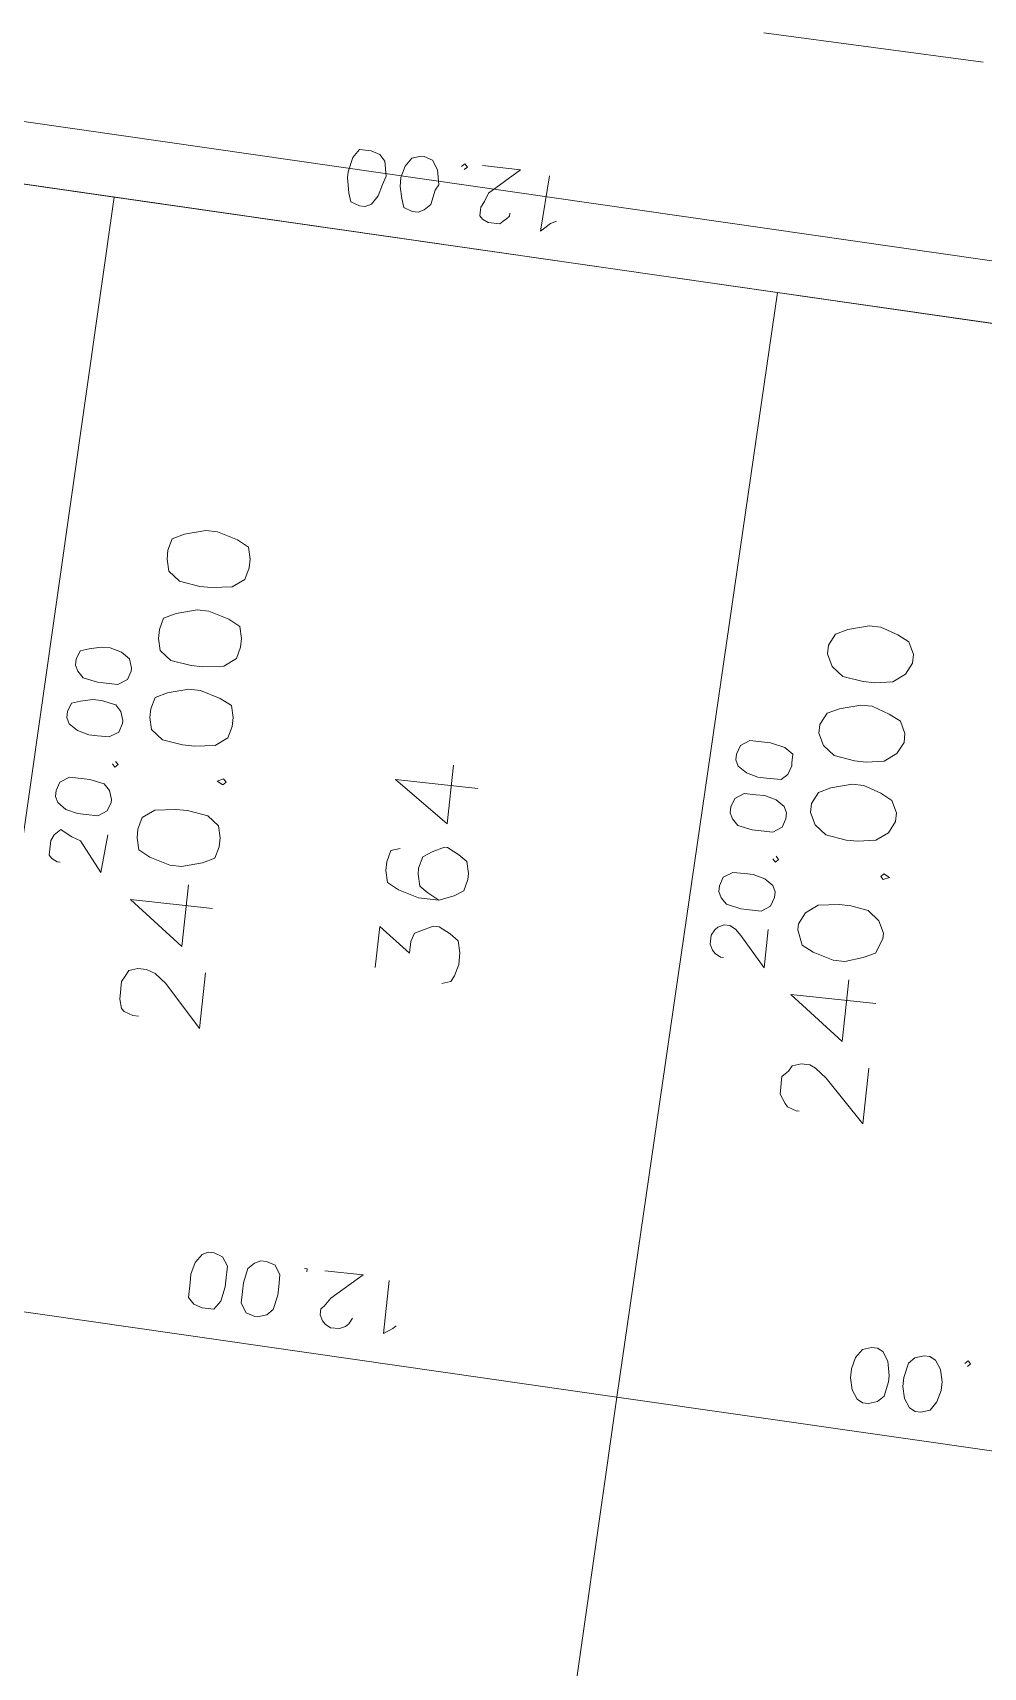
# Model space of a CAD drawing. Header units: metres. Extents: x -977055 to 805873, y -1033982 to 242021.
# Drawn here: x 2747.42 to 2764.55, y 1004.5 to 1033.94 of the extents above; entities that cross this region are included whole.
import ezdxf

# ---------------------------------------------------------------- set-up
doc = ezdxf.new("R2010")
doc.units = ezdxf.units.M
for name, color, linetype in [('PDF_acera', 7, 'Continuous'), ('PDF_areas por lote', 7, 'Continuous'), ('PDF_COTAS', 7, 'Continuous'), ('PDF_linea de centro', 7, 'Continuous'), ('PDF_LOTES', 7, 'Continuous'), ('PDF_No. lotes', 7, 'Continuous')]:
    doc.layers.add(name, color=color, linetype=linetype)

# ---------------------------------------------------------------- blocks, each defined once
blk = doc.blocks.new('CALLE')
at = {"layer": 'PDF_acera', "lineweight": 9}
for points in [[(-23.877504, -255.794112), (-23.49648, -255.455424), (4.02192, -248.215968), (-23.49648, -255.455424), (-23.877504, -255.794112), (-24.681888, -256.55616), (-26.332992, -303.591456), (-10.456992, -305.200224), (0.21168, -306.30096), (5.546016, -306.597312), (7.535808, -251.010144), (7.324128, -256.894848)], [(6.435072, -306.681984), (8.213184, -256.937184), (8.424864, -251.05248)]]:
    blk.add_lwpolyline(points, dxfattribs=at)
at = {"layer": 'PDF_areas por lote', "lineweight": 9}
for points in [[(-4.318272, -258.503616), (-4.318272, -258.418944), (-4.275936, -258.291936), (-4.2336, -258.2496), (-4.106592, -258.207264), (-3.852576, -258.207264), (-3.767904, -258.2496), (-3.683232, -258.291936), (-3.640896, -258.418944), (-3.640896, -258.545952), (-3.683232, -258.67296), (-3.81024, -258.842304), (-4.402944, -259.392672), (-3.59856, -259.392672)], [(-2.667168, -259.392672), (-2.667168, -258.207264), (-3.259872, -259.011648), (-2.370816, -259.011648)], [(-4.65696, -268.071552), (-4.65696, -268.029216), (-4.614624, -267.902208), (-4.572288, -267.859872), (-4.44528, -267.7752), (-4.191264, -267.7752), (-4.106592, -267.859872), (-4.02192, -267.902208), (-3.979584, -268.029216), (-3.979584, -268.156224), (-4.02192, -268.240896), (-4.148928, -268.41024), (-4.741632, -269.002944), (-3.937248, -269.002944)], [(-3.005856, -269.002944), (-3.005856, -267.7752), (-3.59856, -268.579584), (-2.709504, -268.579584)]]:
    blk.add_lwpolyline(points, dxfattribs=at)
for points in [[(-1.778112, -258.207264), (-1.947456, -258.2496), (-2.032128, -258.418944), (-2.1168, -258.715296), (-2.1168, -258.88464), (-2.032128, -259.180992), (-1.947456, -259.350336), (-1.778112, -259.392672), (-1.651104, -259.392672), (-1.48176, -259.350336), (-1.354752, -259.180992), (-1.312416, -258.88464), (-1.312416, -258.715296), (-1.354752, -258.418944), (-1.48176, -258.2496), (-1.651104, -258.207264)], [(-0.042336, -258.207264), (-0.21168, -258.2496), (-0.338688, -258.418944), (-0.381024, -258.715296), (-0.381024, -258.88464), (-0.338688, -259.180992), (-0.21168, -259.350336), (-0.042336, -259.392672), (0.084672, -259.392672), (0.254016, -259.350336), (0.338688, -259.180992), (0.42336, -258.88464), (0.42336, -258.715296), (0.338688, -258.418944), (0.254016, -258.2496), (0.084672, -258.207264)], [(1.100736, -258.207264), (0.931392, -258.2496), (0.804384, -258.418944), (0.762048, -258.715296), (0.762048, -258.88464), (0.804384, -259.180992), (0.931392, -259.350336), (1.100736, -259.392672), (1.227744, -259.392672), (1.397088, -259.350336), (1.48176, -259.180992), (1.566432, -258.88464), (1.566432, -258.715296), (1.48176, -258.418944), (1.397088, -258.2496), (1.227744, -258.207264)], [(2.243808, -258.207264), (2.074464, -258.2496), (1.947456, -258.418944), (1.90512, -258.715296), (1.90512, -258.88464), (1.947456, -259.180992), (2.074464, -259.350336), (2.243808, -259.392672), (2.370816, -259.392672), (2.54016, -259.350336), (2.624832, -259.180992), (2.709504, -258.88464), (2.709504, -258.715296), (2.624832, -258.418944), (2.54016, -258.2496), (2.370816, -258.207264)], [(-0.84672, -259.265664), (-0.889056, -259.350336), (-0.84672, -259.392672), (-0.804384, -259.350336)], [(-2.074464, -267.7752), (-2.286144, -267.859872), (-2.370816, -268.029216), (-2.455488, -268.325568), (-2.455488, -268.494912), (-2.370816, -268.748928), (-2.286144, -268.918272), (-2.074464, -269.002944), (-1.989792, -269.002944), (-1.820448, -268.918272), (-1.69344, -268.748928), (-1.651104, -268.494912), (-1.651104, -268.325568), (-1.69344, -268.029216), (-1.820448, -267.859872), (-1.989792, -267.7752)], [(-0.381024, -267.7752), (-0.550368, -267.859872), (-0.677376, -268.029216), (-0.719712, -268.325568), (-0.719712, -268.494912), (-0.677376, -268.748928), (-0.550368, -268.918272), (-0.381024, -269.002944), (-0.254016, -269.002944), (-0.084672, -268.918272), (0, -268.748928), (0.084672, -268.494912), (0.084672, -268.325568), (0, -268.029216), (-0.084672, -267.859872), (-0.254016, -267.7752)], [(0.762048, -267.7752), (0.592704, -267.859872), (0.465696, -268.029216), (0.42336, -268.325568), (0.42336, -268.494912), (0.465696, -268.748928), (0.592704, -268.918272), (0.762048, -269.002944), (0.889056, -269.002944), (1.0584, -268.918272), (1.143072, -268.748928), (1.227744, -268.494912), (1.227744, -268.325568), (1.143072, -268.029216), (1.0584, -267.859872), (0.889056, -267.7752)], [(1.90512, -267.7752), (1.735776, -267.859872), (1.608768, -268.029216), (1.566432, -268.325568), (1.566432, -268.494912), (1.608768, -268.748928), (1.735776, -268.918272), (1.90512, -269.002944), (2.032128, -269.002944), (2.201472, -268.918272), (2.286144, -268.748928), (2.370816, -268.494912), (2.370816, -268.325568), (2.286144, -268.029216), (2.201472, -267.859872), (2.032128, -267.7752)], [(-1.185408, -268.875936), (-1.227744, -268.918272), (-1.185408, -269.002944), (-1.143072, -268.918272)]]:
    blk.add_lwpolyline(points, close=True, dxfattribs=at)
at = {"layer": 'PDF_COTAS', "lineweight": 9}
for points in [[(-2.243808, -257.148864), (-2.243808, -257.106528), (-2.201472, -257.021856), (-2.159136, -256.97952), (-2.1168, -256.97952), (-1.947456, -256.97952), (-1.862784, -257.021856), (-1.820448, -257.064192), (-1.778112, -257.106528), (-1.820448, -257.1912), (-1.862784, -257.275872), (-1.90512, -257.40288), (-2.32848, -257.741568), (-1.778112, -257.783904)], [(-0.762048, -257.741568), (-0.804384, -257.783904), (-0.762048, -257.82624), (-0.719712, -257.783904)], [(8.25552, -261.84816), (8.297856, -261.890496), (8.340192, -261.84816), (8.297856, -261.805824)], [(7.705152, -262.567872), (7.662816, -262.567872), (7.62048, -262.525536), (7.578144, -262.4832), (7.535808, -262.440864), (7.535808, -262.27152), (7.578144, -262.186848), (7.62048, -262.144512), (7.705152, -262.144512), (7.747488, -262.144512), (7.83216, -262.186848), (7.959168, -262.229184), (8.340192, -262.652544), (8.340192, -262.102176)], [(7.662816, -263.245248), (7.62048, -263.160576), (7.493472, -263.033568), (8.297856, -263.075904)]]:
    blk.add_lwpolyline(points, dxfattribs=at)
for points in [[(-1.312416, -256.97952), (-1.397088, -257.021856), (-1.48176, -257.148864), (-1.524096, -257.318208), (-1.524096, -257.445216), (-1.524096, -257.61456), (-1.439424, -257.741568), (-1.312416, -257.783904), (-1.27008, -257.783904), (-1.143072, -257.741568), (-1.0584, -257.656896), (-1.016064, -257.445216), (-1.016064, -257.360544), (-1.016064, -257.148864), (-1.100736, -257.021856), (-1.227744, -256.97952)], [(-0.169344, -257.021856), (-0.254016, -257.064192), (-0.338688, -257.1912), (-0.381024, -257.360544), (-0.381024, -257.487552), (-0.381024, -257.656896), (-0.296352, -257.783904), (-0.169344, -257.82624), (-0.127008, -257.82624), (0, -257.783904), (0.084672, -257.699232), (0.127008, -257.487552), (0.127008, -257.360544), (0.084672, -257.1912), (0.042336, -257.064192), (-0.084672, -257.021856)], [(0.592704, -257.064192), (0.508032, -257.106528), (0.42336, -257.1912), (0.381024, -257.40288), (0.381024, -257.487552), (0.381024, -257.699232), (0.465696, -257.82624), (0.592704, -257.868576), (0.63504, -257.868576), (0.762048, -257.82624), (0.84672, -257.699232), (0.889056, -257.529888), (0.889056, -257.40288), (0.84672, -257.233536), (0.804384, -257.106528), (0.677376, -257.064192)], [(-8.382528, -259.900704), (-8.382528, -260.027712), (-8.25552, -260.112384), (-8.04384, -260.15472), (-7.959168, -260.15472), (-7.747488, -260.15472), (-7.62048, -260.070048), (-7.578144, -259.94304), (-7.578144, -259.858368), (-7.62048, -259.773696), (-7.747488, -259.689024), (-7.916832, -259.646688), (-8.04384, -259.646688), (-8.25552, -259.646688), (-8.340192, -259.73136), (-8.382528, -259.858368)], [(-8.382528, -259.900704), (-8.382528, -260.027712), (-8.25552, -260.112384), (-8.04384, -260.15472), (-7.959168, -260.15472), (-7.747488, -260.15472), (-7.62048, -260.070048), (-7.578144, -259.94304), (-7.578144, -259.858368), (-7.62048, -259.773696), (-7.747488, -259.689024), (-7.916832, -259.646688), (-8.04384, -259.646688), (-8.25552, -259.646688), (-8.340192, -259.73136), (-8.382528, -259.858368)], [(7.578144, -260.493408), (7.62048, -260.57808), (7.747488, -260.662752), (7.916832, -260.705088), (8.04384, -260.747424), (8.25552, -260.705088), (8.340192, -260.620416), (8.382528, -260.493408), (8.382528, -260.451072), (8.382528, -260.324064), (8.25552, -260.239392), (8.04384, -260.197056), (7.959168, -260.197056), (7.747488, -260.239392), (7.62048, -260.281728), (7.578144, -260.408736)], [(-8.424864, -260.662752), (-8.382528, -260.78976), (-8.297856, -260.874432), (-8.086176, -260.916768), (-7.959168, -260.916768), (-7.789824, -260.916768), (-7.662816, -260.832096), (-7.62048, -260.705088), (-7.62048, -260.620416), (-7.662816, -260.535744), (-7.747488, -260.451072), (-7.959168, -260.408736), (-8.086176, -260.408736), (-8.25552, -260.408736), (-8.382528, -260.493408), (-8.424864, -260.620416)], [(-8.424864, -260.662752), (-8.382528, -260.78976), (-8.297856, -260.874432), (-8.086176, -260.916768), (-7.959168, -260.916768), (-7.789824, -260.916768), (-7.662816, -260.832096), (-7.62048, -260.705088), (-7.62048, -260.620416), (-7.662816, -260.535744), (-7.747488, -260.451072), (-7.959168, -260.408736), (-8.086176, -260.408736), (-8.25552, -260.408736), (-8.382528, -260.493408), (-8.424864, -260.620416)], [(7.578144, -261.255456), (7.62048, -261.340128), (7.705152, -261.4248), (7.916832, -261.467136), (8.001504, -261.509472), (8.213184, -261.467136), (8.340192, -261.382464), (8.382528, -261.255456), (8.382528, -261.21312), (8.340192, -261.086112), (8.213184, -261.00144), (8.04384, -260.959104), (7.916832, -260.959104), (7.747488, -261.00144), (7.62048, -261.043776), (7.578144, -261.170784)], [(-7.662816, -261.255456), (-7.662816, -261.297792), (-7.705152, -261.297792), (-7.662816, -261.297792)], [(-7.662816, -261.551808), (-7.662816, -262.102176), (-8.04384, -261.678816), (-8.170848, -261.594144), (-8.213184, -261.551808), (-8.297856, -261.551808), (-8.382528, -261.594144), (-8.424864, -261.63648), (-8.4672, -261.721152), (-8.4672, -261.84816), (-8.424864, -261.932832), (-8.382528, -261.975168), (-8.297856, -262.017504), (-8.382528, -261.975168), (-8.424864, -261.932832), (-8.4672, -261.84816), (-8.4672, -261.721152), (-8.424864, -261.63648), (-8.382528, -261.594144), (-8.297856, -261.551808), (-8.213184, -261.551808), (-8.170848, -261.594144), (-8.04384, -261.678816), (-7.662816, -262.102176)], [(-7.705152, -262.4832), (-8.4672, -262.4832), (-8.382528, -262.610208), (-8.340192, -262.652544), (-8.382528, -262.610208), (-8.4672, -262.4832)], [(-2.1168, -267.35184), (-2.667168, -267.35184), (-2.243808, -266.970816), (-2.159136, -266.886144), (-2.1168, -266.801472), (-2.1168, -266.7168), (-2.159136, -266.632128), (-2.201472, -266.589792), (-2.286144, -266.547456), (-2.413152, -266.547456), (-2.497824, -266.589792), (-2.54016, -266.632128), (-2.582496, -266.7168), (-2.582496, -266.759136), (-2.582496, -266.7168), (-2.54016, -266.632128), (-2.497824, -266.589792), (-2.413152, -266.547456), (-2.286144, -266.547456), (-2.201472, -266.589792), (-2.159136, -266.632128), (-2.1168, -266.7168), (-2.1168, -266.801472), (-2.159136, -266.886144), (-2.243808, -266.970816), (-2.667168, -267.35184)], [(-1.651104, -266.589792), (-1.735776, -266.632128), (-1.820448, -266.7168), (-1.862784, -266.92848), (-1.862784, -267.013152), (-1.862784, -267.224832), (-1.778112, -267.35184), (-1.651104, -267.394176), (-1.566432, -267.394176), (-1.48176, -267.35184), (-1.397088, -267.224832), (-1.354752, -267.055488), (-1.354752, -266.92848), (-1.354752, -266.759136), (-1.439424, -266.632128), (-1.566432, -266.589792)], [(-1.651104, -266.589792), (-1.735776, -266.632128), (-1.820448, -266.7168), (-1.862784, -266.92848), (-1.862784, -267.013152), (-1.862784, -267.224832), (-1.778112, -267.35184), (-1.651104, -267.394176), (-1.566432, -267.394176), (-1.48176, -267.35184), (-1.397088, -267.224832), (-1.354752, -267.055488), (-1.354752, -266.92848), (-1.354752, -266.759136), (-1.439424, -266.632128), (-1.566432, -266.589792)], [(-0.508032, -266.632128), (-0.592704, -266.674464), (-0.677376, -266.759136), (-0.719712, -266.970816), (-0.719712, -267.055488), (-0.719712, -267.267168), (-0.63504, -267.394176), (-0.508032, -267.436512), (-0.42336, -267.436512), (-0.338688, -267.394176), (-0.254016, -267.267168), (-0.21168, -267.097824), (-0.21168, -266.970816), (-0.21168, -266.801472), (-0.296352, -266.674464), (-0.42336, -266.632128)], [(-0.508032, -266.632128), (-0.592704, -266.674464), (-0.677376, -266.759136), (-0.719712, -266.970816), (-0.719712, -267.055488), (-0.719712, -267.267168), (-0.63504, -267.394176), (-0.508032, -267.436512), (-0.42336, -267.436512), (-0.338688, -267.394176), (-0.254016, -267.267168), (-0.21168, -267.097824), (-0.21168, -266.970816), (-0.21168, -266.801472), (-0.296352, -266.674464), (-0.42336, -266.632128)], [(0.254016, -266.632128), (0.169344, -266.674464), (0.084672, -266.801472), (0.042336, -266.970816), (0.042336, -267.097824), (0.042336, -267.309504), (0.127008, -267.394176), (0.254016, -267.436512), (0.296352, -267.436512), (0.42336, -267.436512), (0.508032, -267.309504), (0.550368, -267.097824), (0.550368, -267.013152), (0.550368, -266.801472), (0.465696, -266.674464), (0.338688, -266.632128)], [(0.254016, -266.632128), (0.169344, -266.674464), (0.084672, -266.801472), (0.042336, -266.970816), (0.042336, -267.097824), (0.042336, -267.309504), (0.127008, -267.394176), (0.254016, -267.436512), (0.296352, -267.436512), (0.42336, -267.436512), (0.508032, -267.309504), (0.550368, -267.097824), (0.550368, -267.013152), (0.550368, -266.801472), (0.465696, -266.674464), (0.338688, -266.632128)], [(-1.0584, -267.35184), (-1.100736, -267.394176), (-1.143072, -267.35184), (-1.100736, -267.309504), (-1.143072, -267.35184), (-1.100736, -267.394176)], [(-8.721216, -269.510976), (-8.67888, -269.637984), (-8.594208, -269.722656), (-8.382528, -269.764992), (-8.297856, -269.764992), (-8.086176, -269.722656), (-7.959168, -269.637984), (-7.916832, -269.553312), (-7.916832, -269.46864), (-7.959168, -269.341632), (-8.086176, -269.25696), (-8.25552, -269.214624), (-8.382528, -269.214624), (-8.551872, -269.25696), (-8.67888, -269.341632), (-8.721216, -269.426304)], [(-8.721216, -269.510976), (-8.67888, -269.637984), (-8.594208, -269.722656), (-8.382528, -269.764992), (-8.297856, -269.764992), (-8.086176, -269.722656), (-7.959168, -269.637984), (-7.916832, -269.553312), (-7.916832, -269.46864), (-7.959168, -269.341632), (-8.086176, -269.25696), (-8.25552, -269.214624), (-8.382528, -269.214624), (-8.551872, -269.25696), (-8.67888, -269.341632), (-8.721216, -269.426304)], [(-8.763552, -270.273024), (-8.721216, -270.400032), (-8.594208, -270.484704), (-8.424864, -270.52704), (-8.297856, -270.52704), (-8.128512, -270.484704), (-8.001504, -270.400032), (-7.959168, -270.31536), (-7.959168, -270.230688), (-8.001504, -270.10368), (-8.086176, -270.019008), (-8.297856, -269.976672), (-8.424864, -269.976672), (-8.594208, -270.019008), (-8.721216, -270.10368), (-8.763552, -270.188352)], [(-8.763552, -270.273024), (-8.721216, -270.400032), (-8.594208, -270.484704), (-8.424864, -270.52704), (-8.297856, -270.52704), (-8.128512, -270.484704), (-8.001504, -270.400032), (-7.959168, -270.31536), (-7.959168, -270.230688), (-8.001504, -270.10368), (-8.086176, -270.019008), (-8.297856, -269.976672), (-8.424864, -269.976672), (-8.594208, -270.019008), (-8.721216, -270.10368), (-8.763552, -270.188352)], [(-8.001504, -270.823392), (-7.959168, -270.865728), (-8.001504, -270.908064), (-8.04384, -270.865728), (-8.001504, -270.908064), (-7.959168, -270.865728)]]:
    blk.add_lwpolyline(points, close=True, dxfattribs=at)
at = {"layer": 'PDF_linea de centro', "lineweight": 9}
blk.add_lwpolyline([(10.668672, -265.912416), (10.584, -269.087616)], dxfattribs=at)
at = {"layer": 'PDF_LOTES', "lineweight": 20}
for points in [[(-8.67888, -256.34448), (-9.017568, -265.912416), (-24.97824, -265.362048), (-24.681888, -256.55616), (-23.877504, -255.794112)], [(7.324128, -256.894848), (6.98544, -266.50512), (-9.017568, -265.912416), (-8.67888, -256.34448)], [(-9.017568, -265.912416), (-9.356256, -275.522688), (-25.316928, -274.97232), (-24.97824, -265.362048)], [(6.98544, -266.50512), (6.646752, -276.073056), (-9.356256, -275.522688), (-9.017568, -265.912416)]]:
    blk.add_lwpolyline(points, close=True, dxfattribs=at)
at = {"layer": 'PDF_No. lotes', "lineweight": 20}
for points in [[(-3.259872, -261.805824), (-2.667168, -261.805824), (-3.005856, -262.27152), (-2.836512, -262.27152), (-2.709504, -262.313856), (-2.667168, -262.398528), (-2.582496, -262.567872), (-2.582496, -262.652544), (-2.667168, -262.821888), (-2.75184, -262.948896), (-2.921184, -262.991232), (-3.090528, -262.991232), (-3.259872, -262.948896), (-3.344544, -262.90656), (-3.38688, -262.779552)], [(-1.524096, -261.975168), (-1.566432, -261.84816), (-1.735776, -261.805824), (-1.862784, -261.805824), (-2.032128, -261.84816), (-2.1168, -262.017504), (-2.201472, -262.313856), (-2.201472, -262.610208), (-2.1168, -262.821888), (-2.032128, -262.948896), (-1.862784, -262.991232), (-1.778112, -262.991232), (-1.608768, -262.948896), (-1.524096, -262.821888), (-1.439424, -262.652544), (-1.439424, -262.610208), (-1.524096, -262.440864), (-1.608768, -262.313856), (-1.778112, -262.27152), (-1.862784, -262.27152), (-2.032128, -262.313856), (-2.1168, -262.440864), (-2.201472, -262.610208)], [(-0.550368, -262.991232), (-0.550368, -261.805824), (-1.100736, -262.610208), (-0.254016, -262.610208)]]:
    blk.add_lwpolyline(points, dxfattribs=at)

msp = doc.modelspace()

# ---------------------------------------------------------------- block references
at = {"xscale": 1.255773352820658, "yscale": 1.255773352820658, "zscale": 1.255773352820658, "rotation": 83.85573648860341}
msp.add_blockref('CALLE', (2427.15058, 1056.36283, 1015.371), dxfattribs=at)

doc.saveas('drawing.dxf')
